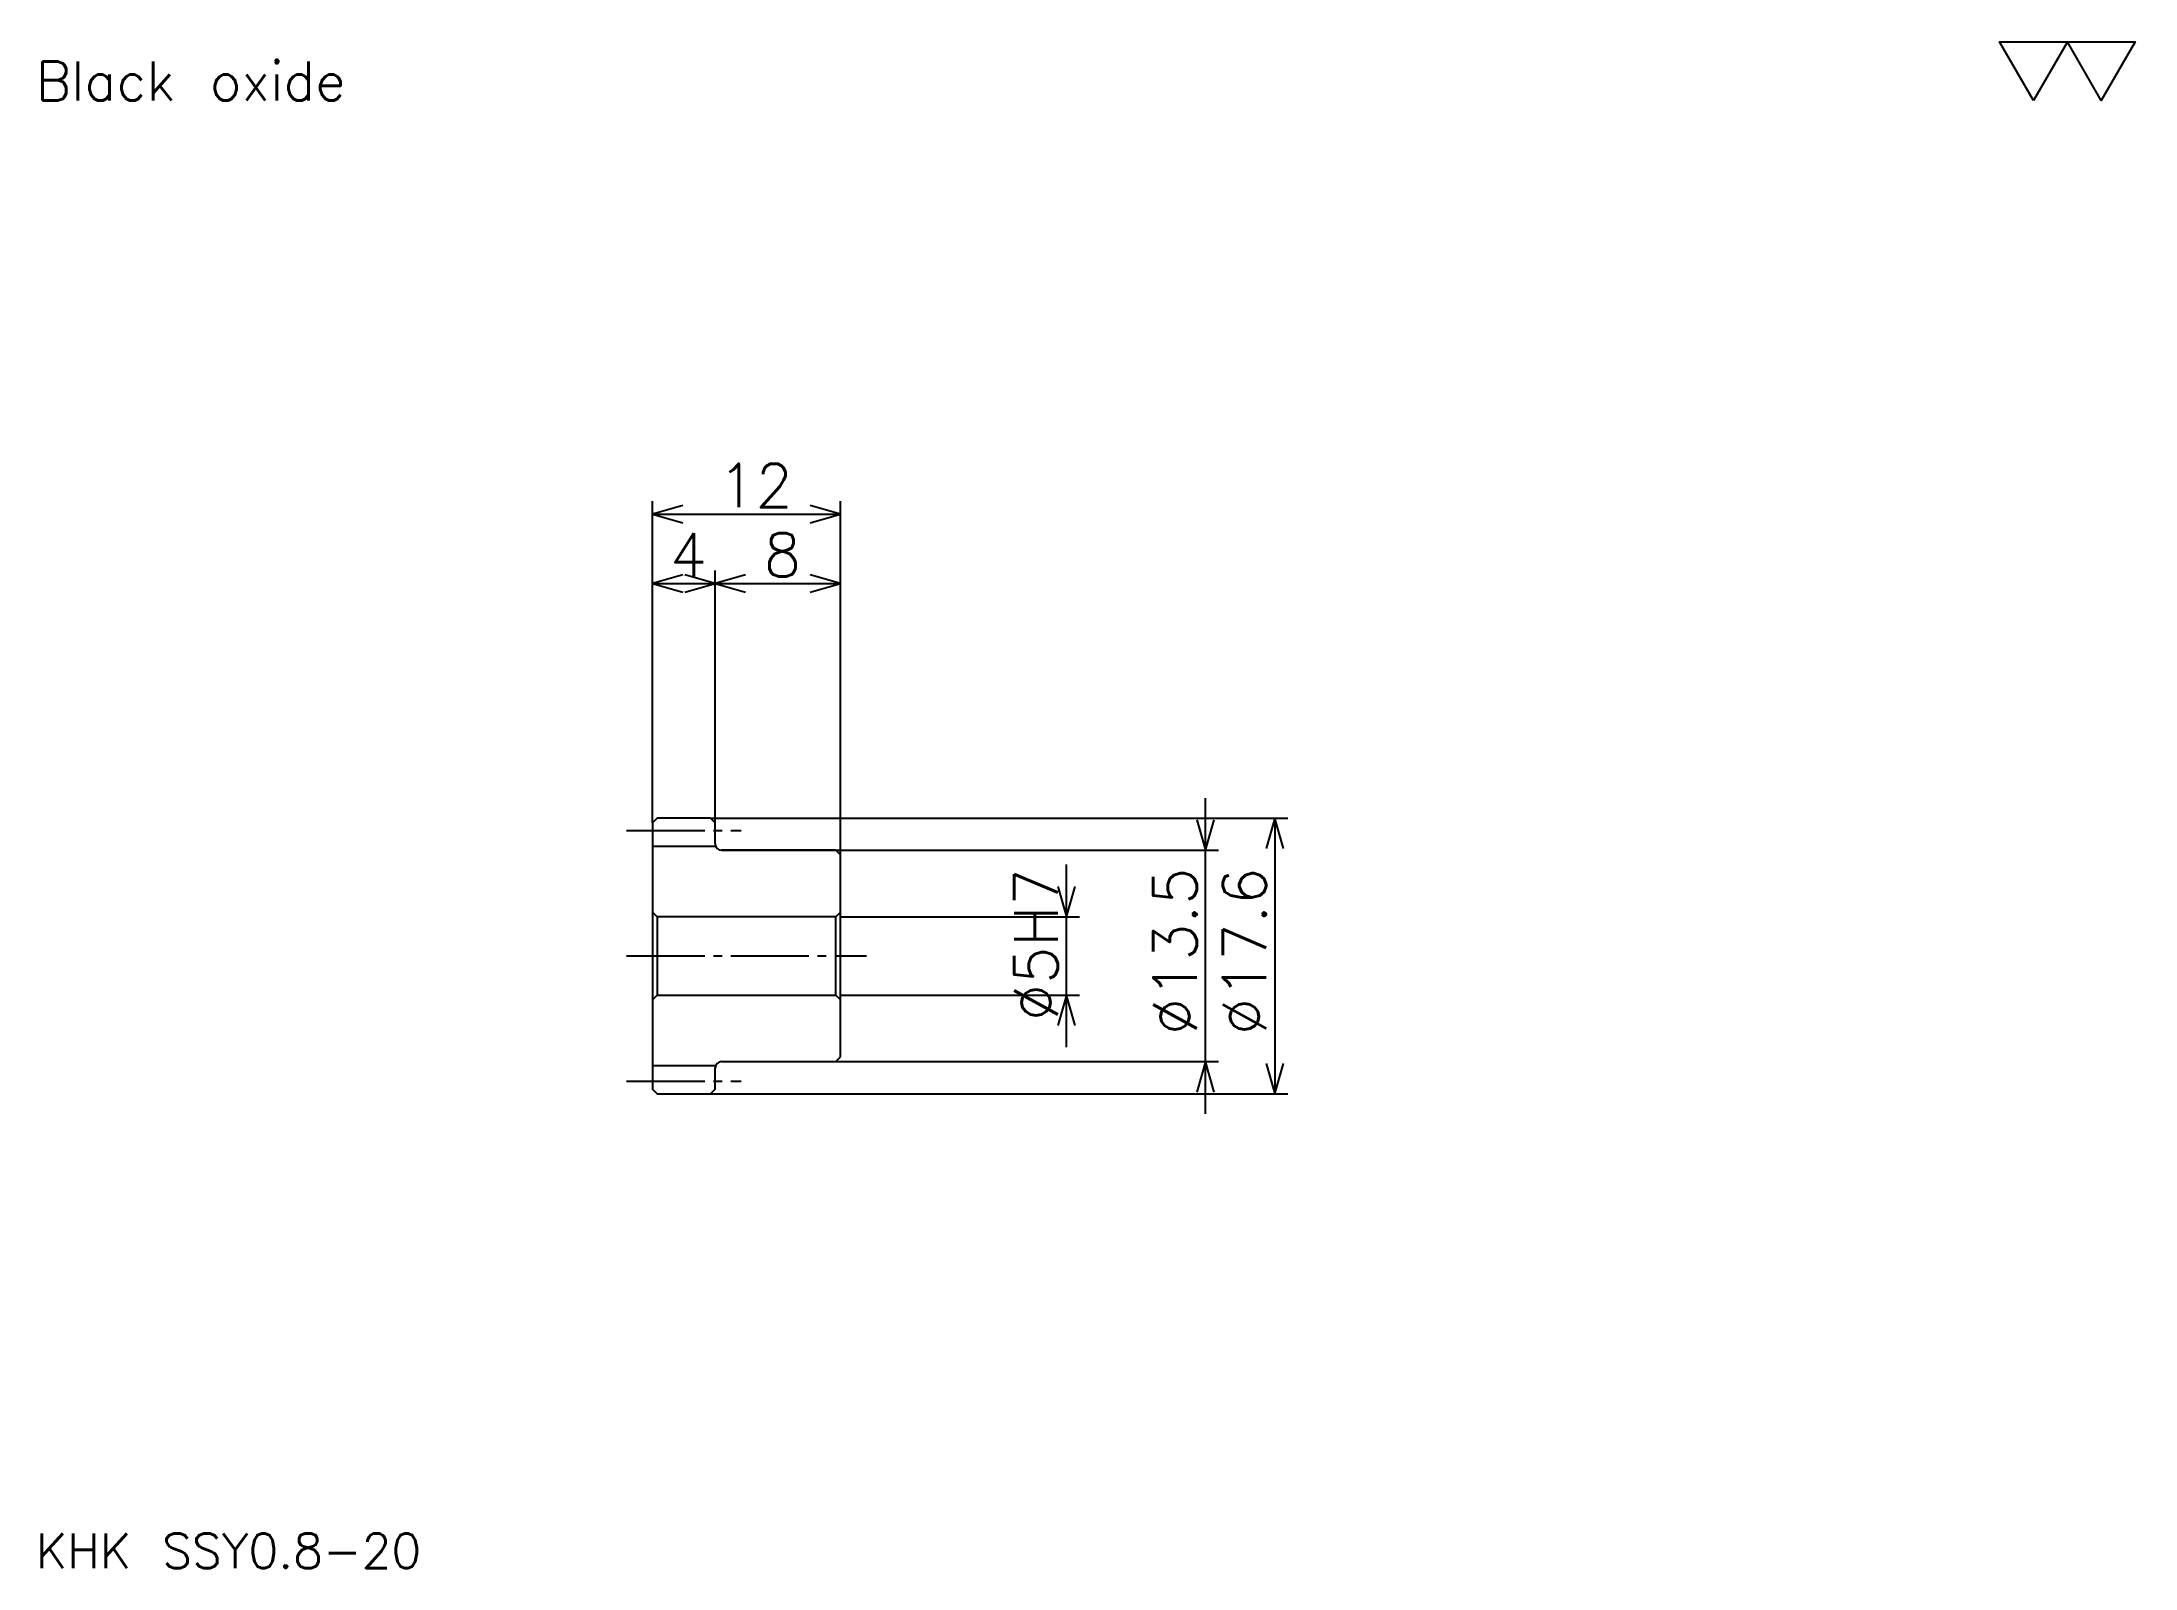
# Model space of a CAD drawing. Extents: x 6 to 140, y 6 to 104.
import ezdxf

# ---------------------------------------------------------------- set-up
doc = ezdxf.new("R2010")
doc.units = 0
doc.linetypes.add('DASHDOT', pattern=[6.652174, 4.98913, -0.554348, 0.554348, -0.554348])
doc.layers.get('0').update_dxf_attribs({"linetype": 'CONTINUOUS'})
doc.layers.add('DASHDOT', color=6, linetype='DASHDOT')
doc.styles.add('KANJI', font='TXT', dxfattribs={"bigfont": 'BIGFONT'})

msp = doc.modelspace()

# ---------------------------------------------------------------- linework, layer by layer
at = {"color": 5}
for p, q in [((44.902172, 53.979343), (44.902172, 74.213043)), ((56.902172, 53.979343), (56.902172, 74.213043)), ((44.902172, 73.381516), (56.902172, 73.381516)), ((48.902172, 53.979343), (48.902172, 69.778259)), ((44.902172, 68.946732), (48.902172, 68.946732)), ((48.902172, 68.946732), (56.902172, 68.946732)), ((80.184784, 35.103256), (80.184784, 55.255432)), ((44.902172, 53.679344), (44.902172, 53.979343)), ((48.602173, 53.979343), (56.902172, 53.979343)), ((48.902172, 53.679344), (48.902172, 53.979343)), ((56.902172, 53.979343), (85.45108, 53.979343)), ((56.902172, 51.629345), (56.902172, 53.979343)), ((84.619568, 53.979343), (84.619568, 36.379345)), ((49.302174, 51.929344), (56.902172, 51.929344)), ((56.902172, 51.929344), (81.016296, 51.929344)), ((71.315216, 39.353256), (71.315216, 51.005432)), ((56.902172, 47.679344), (72.146736, 47.679344)), ((56.902172, 42.679344), (72.146736, 42.679344)), ((49.302174, 38.429344), (56.902172, 38.429344)), ((56.902172, 38.429344), (81.016296, 38.429344)), ((48.602173, 36.379345), (56.902172, 36.379345)), ((56.902172, 36.379345), (85.45108, 36.379345))]:
    msp.add_line(p, q, dxfattribs=at)
at = {"color": 4}
for p, q in [((44.902172, 52.179344), (48.902172, 52.179344)), ((45.202171, 47.679344), (45.202171, 42.679344)), ((56.602173, 47.679344), (56.902172, 47.979343)), ((56.602173, 42.679344), (56.902172, 42.379345)), ((44.902172, 38.179344), (48.902172, 38.179344))]:
    msp.add_line(p, q, dxfattribs=at)
at = {"color": 7}
msp.add_lwpolyline([(133.043472, 99.782608), (130.881516, 103.529999), (139.529343, 103.529999), (137.367386, 99.782608), (135.205429, 103.529999), (133.043472, 99.782608)], dxfattribs=at)
at = {"color": 5}
for points in [[(46.842388, 73.935867), (44.902172, 73.381516), (46.842388, 72.827171)], [(54.961956, 72.827171), (56.902172, 73.381516), (54.961956, 73.935867)], [(46.842388, 69.501083), (44.902172, 68.946732), (46.842388, 68.392387)], [(46.961956, 68.392387), (48.902172, 68.946732), (46.961956, 69.501083)], [(50.842388, 69.501083), (48.902172, 68.946732), (50.842388, 68.392387)], [(54.961956, 68.392387), (56.902172, 68.946732), (54.961956, 69.501083)], [(79.630432, 53.86956), (80.184784, 51.929344), (80.739128, 53.86956)], [(85.173912, 52.039127), (84.619568, 53.979343), (84.065216, 52.039127)], [(70.760864, 49.61956), (71.315216, 47.679344), (71.869568, 49.61956)], [(71.869568, 40.739128), (71.315216, 42.679344), (70.760864, 40.739128)], [(80.739128, 36.489128), (80.184784, 38.429344), (79.630432, 36.489128)], [(84.065216, 38.319561), (84.619568, 36.379345), (85.173912, 38.319561)]]:
    msp.add_lwpolyline(points, dxfattribs=at)
at = {"color": 4}
for points in [[(48.902172, 52.329346), (48.902172, 53.679344), (48.602173, 53.979343), (45.202171, 53.979343), (44.902172, 53.679344), (44.902172, 42.379345)], [(49.302174, 38.429344), (56.602173, 38.429344), (56.902172, 38.729343), (56.902172, 51.629345), (56.602173, 51.929344), (49.302174, 51.929344)], [(44.902172, 42.379345), (45.202171, 42.679344), (56.602173, 42.679344), (56.602173, 47.679344), (45.202171, 47.679344), (44.902172, 47.979343)], [(44.902172, 42.379345), (44.902172, 36.679344), (45.202171, 36.379345), (48.602173, 36.379345), (48.902172, 36.679344), (48.902172, 38.029343)]]:
    msp.add_lwpolyline(points, dxfattribs=at)
for centre, start, end in [((49.302174, 52.329346), 180, 270), ((49.302174, 38.029343), 90, 180)]:
    msp.add_arc(centre, 0.4, start, end, dxfattribs=at)
at = {"layer": 'DASHDOT', "color": 7}
for p, q in [((43.239128, 53.179344), (50.565216, 53.179344)), ((43.239128, 45.179344), (58.565216, 45.179344)), ((43.239128, 37.179344), (50.565216, 37.179344))]:
    msp.add_line(p, q, dxfattribs=at)

# ---------------------------------------------------------------- texts
at = {"color": 7, "style": 'KANJI'}
for s, height, p in [('Black oxide', 2.494565, (5.543478, 99.782608)), ('12', 2.771739, (49.10054, 73.824997)), ('4', 2.771739, (46.001358, 69.390213)), ('8', 2.771739, (52.001358, 69.390213)), ('KHK SSY0.8-20', 2.217391, (5.543478, 6.097826))]:
    msp.add_text(s, height=height, dxfattribs=at).set_placement(p)
for s, p in [('%%c5H7', (70.760864, 41.021736)), ('%%c13.5', (79.630432, 40.120918)), ('%%c17.6', (84.065216, 40.120918))]:
    msp.add_text(s, height=2.771739, rotation=90, dxfattribs=at).set_placement(p)

doc.saveas('drawing.dxf')
